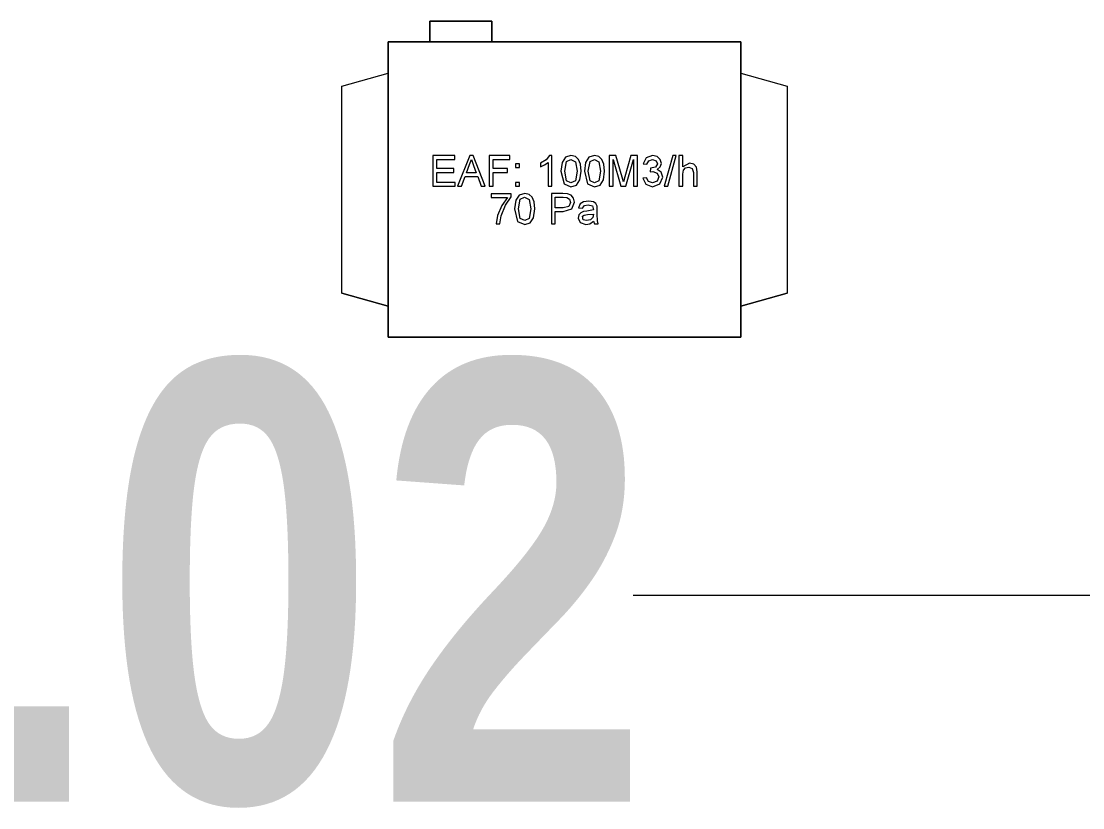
# Model space of a CAD drawing. Header units: millimetres. Extents: x -22227 to 20164, y 15335 to 61747.
# Drawn here: x 12164 to 13190, y 55487 to 56246 of the extents above; entities that cross this region are included whole.
import ezdxf

# ---------------------------------------------------------------- set-up
doc = ezdxf.new("R2010")
doc.units = ezdxf.units.MM
doc.layers.add('G-ANNO-TEXT', color=7, linetype='Continuous', lineweight=9)
doc.layers.add('M-EQPM', color=7, linetype='Continuous', lineweight=5)
doc.styles.add('Arial_B', font='arialbd.ttf', dxfattribs={"width": 0.8, "height": 425})

# ---------------------------------------------------------------- blocks, each defined once
blk = doc.blocks.new('03_DSC_VA_Fan _inline_ - QUẠT CẤP HỘP-V161-MẶT BẰNG BỐ TRÍ THIẾT BỊ')
at = {"layer": 'M-EQPM'}
for p, q in [((-70.2, 162.5), (-130.2, 162.5)), ((-130.2, 162.5), (-130.2, 142.5)), ((-130.2, 142.5), (-130.2, 162.5)), ((-130.2, 162.5), (-70.2, 162.5)), ((-70.2, 162.5), (-130.2, 162.5)), ((-130.2, 162.5), (-130.2, 142.5)), ((-130.2, 142.5), (-130.2, 162.5)), ((-130.2, 162.5), (-70.2, 162.5)), ((-70.2, 142.5), (-70.2, 162.5)), ((-70.2, 162.5), (-70.2, 142.5)), ((-70.2, 142.5), (-70.2, 162.5)), ((-70.2, 162.5), (-70.2, 142.5)), ((170.2, 142.5), (-170.2, 142.5)), ((-170.2, 142.5), (-170.2, -142.5)), ((-170.2, -142.5), (-170.2, 142.5)), ((-170.2, 142.5), (170.2, 142.5)), ((170.2, 142.5), (-170.2, 142.5)), ((-170.2, 142.5), (-170.2, -142.5)), ((-170.2, -142.5), (-170.2, 142.5)), ((-170.2, 142.5), (170.2, 142.5)), ((-130.2, 142.5), (-70.2, 142.5)), ((-70.2, 142.5), (-130.2, 142.5)), ((-130.2, 142.5), (-70.2, 142.5)), ((-70.2, 142.5), (-130.2, 142.5)), ((170.2, -142.5), (170.2, 142.5)), ((170.2, 142.5), (170.2, -142.5)), ((170.2, -142.5), (170.2, 142.5)), ((170.2, 142.5), (170.2, -142.5)), ((-215, 100), (-170.2, 112.5)), ((-215, 100), (-170.2, 112.5)), ((-215, 100), (-170.2, 112.5)), ((-215, 100), (-170.2, 112.5)), ((170.2, 112.5), (215, 100)), ((170.2, 112.5), (215, 100)), ((170.2, 112.5), (215, 100)), ((170.2, 112.5), (215, 100)), ((-215, 71), (-215, 100)), ((-215, -100), (-215, 100)), ((-215, 71), (-215, 100)), ((-215, -100), (-215, 100)), ((215, 100), (215, 71)), ((215, 100), (215, -100)), ((215, 100), (215, 71)), ((215, 100), (215, -100)), ((-215, -71), (-215, 71)), ((-215, -71), (-215, 71)), ((215, 71), (215, -71)), ((215, 71), (215, -71)), ((-105.9, 32.8), (-127.2, 32.8)), ((-127.2, 32.8), (-127.2, 3.2)), ((-105.9, 32.8), (-127.2, 32.8)), ((-127.2, 32.8), (-127.2, 3.2)), ((-105.9, 29.1), (-105.9, 32.8)), ((-105.9, 29.1), (-105.9, 32.8)), ((-91.6, 32.8), (-103.4, 3.2)), ((-91.6, 32.8), (-103.4, 3.2)), ((-88.4, 32.8), (-91.6, 32.8)), ((-88.4, 32.8), (-91.6, 32.8)), ((-76.6, 3.2), (-88.4, 32.8)), ((-76.6, 3.2), (-88.4, 32.8)), ((-52.8, 32.8), (-72.7, 32.8)), ((-72.7, 32.8), (-72.7, 3.2)), ((-52.8, 32.8), (-72.7, 32.8)), ((-72.7, 32.8), (-72.7, 3.2)), ((-52.8, 29.1), (-52.8, 32.8)), ((-52.8, 29.1), (-52.8, 32.8)), ((-14.6, 32.8), (-17.9, 28.8)), ((-14.6, 32.8), (-17.9, 28.8)), ((-12.2, 32.8), (-14.6, 32.8)), ((-12.2, 32.8), (-14.6, 32.8)), ((-12.2, 3.2), (-12.2, 32.8)), ((-12.2, 3.2), (-12.2, 32.8)), ((0.8, 31.2), (-2.4, 26.3)), ((0.8, 31.2), (-2.4, 26.3)), ((6.2, 32.8), (0.8, 31.2)), ((6.2, 32.8), (0.8, 31.2)), ((10.5, 31.8), (6.2, 32.8)), ((10.5, 31.8), (6.2, 32.8)), ((13.5, 29.1), (10.5, 31.8)), ((13.5, 29.1), (10.5, 31.8)), ((23.5, 31.2), (20.2, 26.3)), ((23.5, 31.2), (20.2, 26.3)), ((28.8, 32.8), (23.5, 31.2)), ((28.8, 32.8), (23.5, 31.2)), ((33.2, 31.8), (28.8, 32.8)), ((33.2, 31.8), (28.8, 32.8)), ((36.1, 29.1), (33.2, 31.8)), ((36.1, 29.1), (33.2, 31.8)), ((49.5, 32.8), (43.2, 32.8)), ((43.2, 32.8), (43.2, 3.2)), ((49.5, 32.8), (43.2, 32.8)), ((43.2, 32.8), (43.2, 3.2)), ((55.6, 11.9), (49.5, 32.8)), ((55.6, 11.9), (49.5, 32.8)), ((64, 32.8), (58.1, 12.3)), ((64, 32.8), (58.1, 12.3)), ((70.4, 32.8), (64, 32.8)), ((70.4, 32.8), (64, 32.8)), ((70.4, 3.2), (70.4, 32.8)), ((70.4, 3.2), (70.4, 32.8)), ((84.8, 32.8), (78.9, 30.7)), ((84.8, 32.8), (78.9, 30.7)), ((89.3, 31.8), (84.8, 32.8)), ((89.3, 31.8), (84.8, 32.8)), ((92.4, 29), (89.3, 31.8)), ((92.4, 29), (89.3, 31.8)), ((104.5, 32.8), (96.2, 3.2)), ((104.5, 32.8), (96.2, 3.2)), ((99.6, 3.2), (107.9, 32.8)), ((99.6, 3.2), (107.9, 32.8)), ((107.9, 32.8), (104.5, 32.8)), ((107.9, 32.8), (104.5, 32.8)), ((114.2, 32.8), (110.5, 32.8)), ((110.5, 32.8), (110.5, 3.2)), ((114.2, 32.8), (110.5, 32.8)), ((110.5, 32.8), (110.5, 3.2)), ((114.2, 21.9), (114.2, 32.8)), ((114.2, 21.9), (114.2, 32.8)), ((-123.5, 20.3), (-123.5, 29.1)), ((-123.5, 29.1), (-105.9, 29.1)), ((-123.5, 20.3), (-123.5, 29.1)), ((-123.5, 29.1), (-105.9, 29.1)), ((-94.7, 16.2), (-91.8, 24.1)), ((-94.7, 16.2), (-91.8, 24.1)), ((-91.8, 24.1), (-90, 29.1)), ((-91.8, 24.1), (-90, 29.1)), ((-90, 29.1), (-87.9, 23.4)), ((-90, 29.1), (-87.9, 23.4)), ((-87.9, 23.4), (-85.3, 16.2)), ((-87.9, 23.4), (-85.3, 16.2)), ((-69, 20.3), (-69, 29.1)), ((-69, 29.1), (-52.8, 29.1)), ((-69, 20.3), (-69, 29.1)), ((-69, 29.1), (-52.8, 29.1)), ((-43.6, 24.9), (-47.3, 24.9)), ((-47.3, 24.9), (-47.3, 21.2)), ((-43.6, 24.9), (-47.3, 24.9)), ((-47.3, 24.9), (-47.3, 21.2)), ((-47.3, 21.2), (-43.6, 21.2)), ((-47.3, 21.2), (-43.6, 21.2)), ((-43.6, 21.2), (-43.6, 24.9)), ((-43.6, 21.2), (-43.6, 24.9)), ((-17.9, 28.8), (-23.3, 25.4)), ((-17.9, 28.8), (-23.3, 25.4)), ((-23.3, 25.4), (-23.3, 21.9)), ((-23.3, 25.4), (-23.3, 21.9)), ((-23.3, 21.9), (-19.4, 23.8)), ((-23.3, 21.9), (-19.4, 23.8)), ((-19.4, 23.8), (-15.9, 26.2)), ((-19.4, 23.8), (-15.9, 26.2)), ((-15.9, 26.2), (-15.9, 3.2)), ((-15.9, 26.2), (-15.9, 3.2)), ((-2.4, 26.3), (-3.5, 17.8)), ((-2.4, 26.3), (-3.5, 17.8)), ((0.2, 17.8), (2, 27.1)), ((0.2, 17.8), (2, 27.1)), ((2, 27.1), (6.2, 29.1)), ((2, 27.1), (6.2, 29.1)), ((6.2, 29.1), (10.6, 26.8)), ((6.2, 29.1), (10.6, 26.8)), ((10.6, 26.8), (12.2, 17.8)), ((10.6, 26.8), (12.2, 17.8)), ((15.3, 24.7), (13.5, 29.1)), ((15.3, 24.7), (13.5, 29.1)), ((15.9, 17.8), (15.3, 24.7)), ((15.9, 17.8), (15.3, 24.7)), ((20.2, 26.3), (19.2, 17.8)), ((20.2, 26.3), (19.2, 17.8)), ((22.8, 17.8), (24.6, 27.1)), ((22.8, 17.8), (24.6, 27.1)), ((24.6, 27.1), (28.8, 29.1)), ((24.6, 27.1), (28.8, 29.1)), ((28.8, 29.1), (33.2, 26.8)), ((28.8, 29.1), (33.2, 26.8)), ((33.2, 26.8), (34.8, 17.8)), ((33.2, 26.8), (34.8, 17.8)), ((37.9, 24.7), (36.1, 29.1)), ((37.9, 24.7), (36.1, 29.1)), ((38.5, 17.8), (37.9, 24.7)), ((38.5, 17.8), (37.9, 24.7)), ((46.8, 3.2), (46.8, 29.1)), ((46.8, 29.1), (54.3, 3.2)), ((46.8, 3.2), (46.8, 29.1)), ((46.8, 29.1), (54.3, 3.2)), ((59.3, 3.2), (66.7, 29.1)), ((59.3, 3.2), (66.7, 29.1)), ((66.7, 29.1), (66.7, 3.2)), ((66.7, 29.1), (66.7, 3.2)), ((78.9, 30.7), (75.9, 24.9)), ((78.9, 30.7), (75.9, 24.9)), ((75.9, 24.9), (79.6, 24.5)), ((75.9, 24.9), (79.6, 24.5)), ((79.6, 24.5), (81.4, 27.9)), ((79.6, 24.5), (81.4, 27.9)), ((81.4, 27.9), (84.9, 29.1)), ((81.4, 27.9), (84.9, 29.1)), ((83.1, 20.8), (82.7, 17.1)), ((83.1, 20.8), (82.7, 17.1)), ((87.9, 21.8), (83.1, 20.8)), ((87.9, 21.8), (83.1, 20.8)), ((84.9, 29.1), (88.4, 27.9)), ((84.9, 29.1), (88.4, 27.9)), ((89.8, 25), (87.9, 21.8)), ((89.8, 25), (87.9, 21.8)), ((88.4, 27.9), (89.8, 25)), ((88.4, 27.9), (89.8, 25)), ((89.4, 19.4), (92.4, 21.9)), ((89.4, 19.4), (92.4, 21.9)), ((93.5, 25.3), (92.4, 29)), ((93.5, 25.3), (92.4, 29)), ((92.4, 21.9), (93.5, 25.3)), ((92.4, 21.9), (93.5, 25.3)), ((120.7, 25.4), (114.2, 21.9)), ((120.7, 25.4), (114.2, 21.9)), ((114.8, 18.6), (116.9, 20.9)), ((114.8, 18.6), (116.9, 20.9)), ((116.9, 20.9), (119.9, 21.7)), ((116.9, 20.9), (119.9, 21.7)), ((119.9, 21.7), (123.2, 20.5)), ((119.9, 21.7), (123.2, 20.5)), ((124.8, 24.4), (120.7, 25.4)), ((124.8, 24.4), (120.7, 25.4)), ((127.3, 21.8), (124.8, 24.4)), ((127.3, 21.8), (124.8, 24.4)), ((128.1, 17), (127.3, 21.8)), ((128.1, 17), (127.3, 21.8)), ((-106.8, 20.3), (-123.5, 20.3)), ((-106.8, 20.3), (-123.5, 20.3)), ((-123.5, 6.9), (-123.5, 16.6)), ((-123.5, 16.6), (-106.8, 16.6)), ((-123.5, 6.9), (-123.5, 16.6)), ((-123.5, 16.6), (-106.8, 16.6)), ((-106.8, 16.6), (-106.8, 20.3)), ((-106.8, 16.6), (-106.8, 20.3)), ((-99.5, 3.2), (-96.1, 12.5)), ((-99.5, 3.2), (-96.1, 12.5)), ((-96.1, 12.5), (-83.9, 12.5)), ((-96.1, 12.5), (-83.9, 12.5)), ((-85.3, 16.2), (-94.7, 16.2)), ((-85.3, 16.2), (-94.7, 16.2)), ((-83.9, 12.5), (-80.5, 3.2)), ((-83.9, 12.5), (-80.5, 3.2)), ((-55.2, 20.3), (-69, 20.3)), ((-55.2, 20.3), (-69, 20.3)), ((-69, 3.2), (-69, 16.6)), ((-69, 16.6), (-55.2, 16.6)), ((-69, 3.2), (-69, 16.6)), ((-69, 16.6), (-55.2, 16.6)), ((-55.2, 16.6), (-55.2, 20.3)), ((-55.2, 16.6), (-55.2, 20.3)), ((-3.5, 17.8), (-0.5, 5.6)), ((-3.5, 17.8), (-0.5, 5.6)), ((2, 8.6), (0.2, 17.8)), ((2, 8.6), (0.2, 17.8)), ((12.2, 17.8), (10.5, 8.6)), ((12.2, 17.8), (10.5, 8.6)), ((14.8, 9.3), (15.9, 17.8)), ((14.8, 9.3), (15.9, 17.8)), ((19.2, 17.8), (22.1, 5.6)), ((19.2, 17.8), (22.1, 5.6)), ((24.6, 8.6), (22.8, 17.8)), ((24.6, 8.6), (22.8, 17.8)), ((34.8, 17.8), (33.1, 8.6)), ((34.8, 17.8), (33.1, 8.6)), ((37.5, 9.3), (38.5, 17.8)), ((37.5, 9.3), (38.5, 17.8)), ((56.8, 7.6), (55.6, 11.9)), ((56.8, 7.6), (55.6, 11.9)), ((58.1, 12.3), (56.8, 7.6)), ((58.1, 12.3), (56.8, 7.6)), ((79.2, 11.5), (75.5, 11.1)), ((79.2, 11.5), (75.5, 11.1)), ((75.5, 11.1), (78.4, 5.1)), ((75.5, 11.1), (78.4, 5.1)), ((81.2, 7.7), (79.2, 11.5)), ((81.2, 7.7), (79.2, 11.5)), ((82.7, 17.1), (85.3, 17.5)), ((82.7, 17.1), (85.3, 17.5)), ((85.3, 17.5), (89.5, 16)), ((85.3, 17.5), (89.5, 16)), ((93.4, 16.9), (89.4, 19.4)), ((93.4, 16.9), (89.4, 19.4)), ((89.5, 16), (91.2, 12.2)), ((89.5, 16), (91.2, 12.2)), ((91.2, 12.2), (89.5, 8.1)), ((91.2, 12.2), (89.5, 8.1)), ((92, 5.5), (94.8, 12.1)), ((92, 5.5), (94.8, 12.1)), ((94.8, 12.1), (93.4, 16.9)), ((94.8, 12.1), (93.4, 16.9)), ((114.2, 14.8), (114.8, 18.6)), ((114.2, 14.8), (114.8, 18.6)), ((114.2, 3.2), (114.2, 14.8)), ((114.2, 3.2), (114.2, 14.8)), ((123.2, 20.5), (124.4, 16.6)), ((123.2, 20.5), (124.4, 16.6)), ((124.4, 16.6), (124.4, 3.2)), ((124.4, 16.6), (124.4, 3.2)), ((128.1, 3.2), (128.1, 17)), ((128.1, 3.2), (128.1, 17)), ((-127.2, 3.2), (-105.5, 3.2)), ((-127.2, 3.2), (-105.5, 3.2)), ((-105.5, 6.9), (-123.5, 6.9)), ((-105.5, 6.9), (-123.5, 6.9)), ((-105.5, 3.2), (-105.5, 6.9)), ((-105.5, 3.2), (-105.5, 6.9)), ((-103.4, 3.2), (-99.5, 3.2)), ((-103.4, 3.2), (-99.5, 3.2)), ((-80.5, 3.2), (-76.6, 3.2)), ((-80.5, 3.2), (-76.6, 3.2)), ((-72.7, 3.2), (-69, 3.2)), ((-72.7, 3.2), (-69, 3.2)), ((-43.6, 6.9), (-47.3, 6.9)), ((-47.3, 6.9), (-47.3, 3.2)), ((-43.6, 6.9), (-47.3, 6.9)), ((-47.3, 6.9), (-47.3, 3.2)), ((-47.3, 3.2), (-43.6, 3.2)), ((-47.3, 3.2), (-43.6, 3.2)), ((-43.6, 3.2), (-43.6, 6.9)), ((-43.6, 3.2), (-43.6, 6.9)), ((-15.9, 3.2), (-12.2, 3.2)), ((-15.9, 3.2), (-12.2, 3.2)), ((-0.5, 5.6), (6.2, 2.8)), ((-0.5, 5.6), (6.2, 2.8)), ((6.2, 6.5), (2, 8.6)), ((6.2, 6.5), (2, 8.6)), ((10.5, 8.6), (6.2, 6.5)), ((10.5, 8.6), (6.2, 6.5)), ((6.2, 2.8), (11.6, 4.4)), ((6.2, 2.8), (11.6, 4.4)), ((11.6, 4.4), (14.8, 9.3)), ((11.6, 4.4), (14.8, 9.3)), ((22.1, 5.6), (28.8, 2.8)), ((22.1, 5.6), (28.8, 2.8)), ((28.8, 6.5), (24.6, 8.6)), ((28.8, 6.5), (24.6, 8.6)), ((33.1, 8.6), (28.8, 6.5)), ((33.1, 8.6), (28.8, 6.5)), ((28.8, 2.8), (34.3, 4.4)), ((28.8, 2.8), (34.3, 4.4)), ((34.3, 4.4), (37.5, 9.3)), ((34.3, 4.4), (37.5, 9.3)), ((43.2, 3.2), (46.8, 3.2)), ((43.2, 3.2), (46.8, 3.2)), ((54.3, 3.2), (59.3, 3.2)), ((54.3, 3.2), (59.3, 3.2)), ((66.7, 3.2), (70.4, 3.2)), ((66.7, 3.2), (70.4, 3.2)), ((78.4, 5.1), (84.9, 2.8)), ((78.4, 5.1), (84.9, 2.8)), ((85, 6.5), (81.2, 7.7)), ((85, 6.5), (81.2, 7.7)), ((84.9, 2.8), (92, 5.5)), ((84.9, 2.8), (92, 5.5)), ((89.5, 8.1), (85, 6.5)), ((89.5, 8.1), (85, 6.5)), ((96.2, 3.2), (99.6, 3.2)), ((96.2, 3.2), (99.6, 3.2)), ((110.5, 3.2), (114.2, 3.2)), ((110.5, 3.2), (114.2, 3.2)), ((124.4, 3.2), (128.1, 3.2)), ((124.4, 3.2), (128.1, 3.2)), ((-51.5, -4.2), (-70.8, -4.2)), ((-70.8, -4.2), (-70.8, -7.8)), ((-51.5, -4.2), (-70.8, -4.2)), ((-70.8, -4.2), (-70.8, -7.8)), ((-70.8, -7.8), (-55.2, -7.8)), ((-70.8, -7.8), (-55.2, -7.8)), ((-55.2, -7.8), (-60.7, -15.5)), ((-55.2, -7.8), (-60.7, -15.5)), ((-57, -15.1), (-51.5, -7.1)), ((-57, -15.1), (-51.5, -7.1)), ((-51.5, -7.1), (-51.5, -4.2)), ((-51.5, -7.1), (-51.5, -4.2)), ((-47.1, -10.2), (-48.2, -18.7)), ((-47.1, -10.2), (-48.2, -18.7)), ((-43.9, -5.3), (-47.1, -10.2)), ((-43.9, -5.3), (-47.1, -10.2)), ((-44.5, -18.7), (-42.8, -9.4)), ((-44.5, -18.7), (-42.8, -9.4)), ((-38.5, -3.7), (-43.9, -5.3)), ((-38.5, -3.7), (-43.9, -5.3)), ((-42.8, -9.4), (-38.6, -7.4)), ((-42.8, -9.4), (-38.6, -7.4)), ((-38.6, -7.4), (-34.2, -9.6)), ((-38.6, -7.4), (-34.2, -9.6)), ((-34.2, -4.6), (-38.5, -3.7)), ((-34.2, -4.6), (-38.5, -3.7)), ((-31.2, -7.4), (-34.2, -4.6)), ((-31.2, -7.4), (-34.2, -4.6)), ((-34.2, -9.6), (-32.5, -18.7)), ((-34.2, -9.6), (-32.5, -18.7)), ((-29.5, -11.8), (-31.2, -7.4)), ((-29.5, -11.8), (-31.2, -7.4)), ((-1.7, -3.7), (-12.7, -3.7)), ((-12.7, -3.7), (-12.7, -33.2)), ((-1.7, -3.7), (-12.7, -3.7)), ((-12.7, -3.7), (-12.7, -33.2)), ((-9, -17.5), (-9, -7.4)), ((-9, -7.4), (-1.4, -7.4)), ((-9, -17.5), (-9, -7.4)), ((-9, -7.4), (-1.4, -7.4)), ((2.7, -4), (-1.7, -3.7)), ((2.7, -4), (-1.7, -3.7)), ((-1.4, -7.4), (2.3, -7.6)), ((-1.4, -7.4), (2.3, -7.6)), ((2.3, -7.6), (4.8, -9.3)), ((2.3, -7.6), (4.8, -9.3)), ((6.3, -5.4), (2.7, -4)), ((6.3, -5.4), (2.7, -4)), ((4.8, -9.3), (5.8, -12.4)), ((4.8, -9.3), (5.8, -12.4)), ((8.6, -8.2), (6.3, -5.4)), ((8.6, -8.2), (6.3, -5.4)), ((9.5, -12.2), (8.6, -8.2)), ((9.5, -12.2), (8.6, -8.2)), ((-60.7, -15.5), (-64.8, -24.9)), ((-60.7, -15.5), (-64.8, -24.9)), ((-61.2, -25.2), (-57, -15.1)), ((-61.2, -25.2), (-57, -15.1)), ((-48.2, -18.7), (-45.3, -30.9)), ((-48.2, -18.7), (-45.3, -30.9)), ((-42.8, -27.9), (-44.5, -18.7)), ((-42.8, -27.9), (-44.5, -18.7)), ((-32.5, -18.7), (-34.3, -27.9)), ((-32.5, -18.7), (-34.3, -27.9)), ((-29.9, -27.2), (-28.8, -18.7)), ((-29.9, -27.2), (-28.8, -18.7)), ((-28.8, -18.7), (-29.5, -11.8)), ((-28.8, -18.7), (-29.5, -11.8)), ((-1.3, -17.5), (-9, -17.5)), ((-1.3, -17.5), (-9, -17.5)), ((-1.5, -21.2), (7.1, -18.6)), ((-1.5, -21.2), (7.1, -18.6)), ((4.2, -16.2), (-1.3, -17.5)), ((4.2, -16.2), (-1.3, -17.5)), ((5.8, -12.4), (4.2, -16.2)), ((5.8, -12.4), (4.2, -16.2)), ((7.1, -18.6), (9.5, -12.2)), ((7.1, -18.6), (9.5, -12.2)), ((15.2, -13.9), (13.6, -17.5)), ((15.2, -13.9), (13.6, -17.5)), ((13.6, -17.5), (17.3, -18)), ((13.6, -17.5), (17.3, -18)), ((18.4, -11.8), (15.2, -13.9)), ((18.4, -11.8), (15.2, -13.9)), ((17.3, -18), (19.1, -15.5)), ((17.3, -18), (19.1, -15.5)), ((23.3, -11.1), (18.4, -11.8)), ((23.3, -11.1), (18.4, -11.8)), ((19.1, -15.5), (22.8, -14.8)), ((19.1, -15.5), (22.8, -14.8)), ((27.9, -19.4), (21.5, -20.7)), ((27.9, -19.4), (21.5, -20.7)), ((22.8, -14.8), (26.9, -15.8)), ((22.8, -14.8), (26.9, -15.8)), ((27.8, -11.7), (23.3, -11.1)), ((27.8, -11.7), (23.3, -11.1)), ((26.9, -15.8), (27.9, -19.4)), ((26.9, -15.8), (27.9, -19.4)), ((30.3, -13.4), (27.8, -11.7)), ((30.3, -13.4), (27.8, -11.7)), ((31.4, -15.9), (30.3, -13.4)), ((31.4, -15.9), (30.3, -13.4)), ((31.6, -19.1), (31.4, -15.9)), ((31.6, -19.1), (31.4, -15.9)), ((31.6, -23.7), (31.6, -19.1)), ((31.6, -23.7), (31.6, -19.1)), ((-64.8, -24.9), (-66.2, -33.2)), ((-64.8, -24.9), (-66.2, -33.2)), ((-62.5, -33.2), (-61.2, -25.2)), ((-62.5, -33.2), (-61.2, -25.2)), ((-38.5, -30), (-42.8, -27.9)), ((-38.5, -30), (-42.8, -27.9)), ((-34.3, -27.9), (-38.5, -30)), ((-34.3, -27.9), (-38.5, -30)), ((-33.1, -32.1), (-29.9, -27.2)), ((-33.1, -32.1), (-29.9, -27.2)), ((-9, -33.2), (-9, -21.2)), ((-9, -21.2), (-1.5, -21.2)), ((-9, -33.2), (-9, -21.2)), ((-9, -21.2), (-1.5, -21.2)), ((13.9, -24.5), (13.2, -27.5)), ((13.9, -24.5), (13.2, -27.5)), ((13.2, -27.5), (15, -31.9)), ((13.2, -27.5), (15, -31.9)), ((15.7, -22.4), (13.9, -24.5)), ((15.7, -22.4), (13.9, -24.5)), ((18.3, -21.2), (15.7, -22.4)), ((18.3, -21.2), (15.7, -22.4)), ((17.4, -25.8), (18.8, -24.8)), ((17.4, -25.8), (18.8, -24.8)), ((17.9, -29.2), (17.4, -25.8)), ((17.9, -29.2), (17.4, -25.8)), ((21.2, -30), (17.9, -29.2)), ((21.2, -30), (17.9, -29.2)), ((21.5, -20.7), (18.3, -21.2)), ((21.5, -20.7), (18.3, -21.2)), ((18.8, -24.8), (22, -24.2)), ((18.8, -24.8), (22, -24.2)), ((24.9, -29.1), (21.2, -30)), ((24.9, -29.1), (21.2, -30)), ((22, -24.2), (27.9, -23.6)), ((22, -24.2), (27.9, -23.6)), ((24.3, -33), (27.9, -30.5)), ((24.3, -33), (27.9, -30.5)), ((27.3, -27), (24.9, -29.1)), ((27.3, -27), (24.9, -29.1)), ((27.9, -23.6), (27.3, -27)), ((27.9, -23.6), (27.3, -27)), ((27.9, -30.5), (28.8, -33.2)), ((27.9, -30.5), (28.8, -33.2)), ((31.8, -30.1), (31.6, -23.7)), ((31.8, -30.1), (31.6, -23.7)), ((32.5, -33.2), (31.8, -30.1)), ((32.5, -33.2), (31.8, -30.1)), ((-66.2, -33.2), (-62.5, -33.2)), ((-66.2, -33.2), (-62.5, -33.2)), ((-45.3, -30.9), (-38.5, -33.7)), ((-45.3, -30.9), (-38.5, -33.7)), ((-38.5, -33.7), (-33.1, -32.1)), ((-38.5, -33.7), (-33.1, -32.1)), ((-12.7, -33.2), (-9, -33.2)), ((-12.7, -33.2), (-9, -33.2)), ((15, -31.9), (20.4, -33.7)), ((15, -31.9), (20.4, -33.7)), ((20.4, -33.7), (24.3, -33)), ((20.4, -33.7), (24.3, -33)), ((28.8, -33.2), (32.5, -33.2)), ((28.8, -33.2), (32.5, -33.2)), ((-215, -100), (-215, -71)), ((-215, -100), (-215, -71)), ((215, -71), (215, -100)), ((215, -71), (215, -100)), ((-170.2, -112.5), (-215, -100)), ((-215, -100), (-170.2, -112.5)), ((-170.2, -112.5), (-215, -100)), ((-215, -100), (-170.2, -112.5)), ((170.2, -112.5), (215, -100)), ((215, -100), (170.2, -112.5)), ((170.2, -112.5), (215, -100)), ((215, -100), (170.2, -112.5)), ((-170.2, -142.5), (170.2, -142.5)), ((170.2, -142.5), (-170.2, -142.5)), ((-170.2, -142.5), (170.2, -142.5)), ((170.2, -142.5), (-170.2, -142.5)), ((-127.2, -142.5), (-105.5, -142.5)), ((-105.9, -142.5), (-127.2, -142.5)), ((-127.2, -142.5), (-105.5, -142.5)), ((-105.9, -142.5), (-127.2, -142.5)), ((-105.5, -142.5), (-123.5, -142.5)), ((-123.5, -142.5), (-106.8, -142.5)), ((-106.8, -142.5), (-123.5, -142.5)), ((-123.5, -142.5), (-105.9, -142.5)), ((-105.5, -142.5), (-123.5, -142.5)), ((-123.5, -142.5), (-106.8, -142.5)), ((-106.8, -142.5), (-123.5, -142.5)), ((-123.5, -142.5), (-105.9, -142.5)), ((-103.4, -142.5), (-99.5, -142.5)), ((-91.6, -142.5), (-103.4, -142.5)), ((-103.4, -142.5), (-99.5, -142.5)), ((-91.6, -142.5), (-103.4, -142.5)), ((-99.5, -142.5), (-96.1, -142.5)), ((-99.5, -142.5), (-96.1, -142.5)), ((-96.1, -142.5), (-83.9, -142.5)), ((-96.1, -142.5), (-83.9, -142.5)), ((-94.7, -142.5), (-91.8, -142.5)), ((-85.3, -142.5), (-94.7, -142.5)), ((-94.7, -142.5), (-91.8, -142.5)), ((-85.3, -142.5), (-94.7, -142.5)), ((-91.8, -142.5), (-90, -142.5)), ((-91.8, -142.5), (-90, -142.5)), ((-88.4, -142.5), (-91.6, -142.5)), ((-88.4, -142.5), (-91.6, -142.5)), ((-90, -142.5), (-87.9, -142.5)), ((-90, -142.5), (-87.9, -142.5)), ((-76.6, -142.5), (-88.4, -142.5)), ((-76.6, -142.5), (-88.4, -142.5)), ((-87.9, -142.5), (-85.3, -142.5)), ((-87.9, -142.5), (-85.3, -142.5)), ((-83.9, -142.5), (-80.5, -142.5)), ((-83.9, -142.5), (-80.5, -142.5)), ((-80.5, -142.5), (-76.6, -142.5)), ((-80.5, -142.5), (-76.6, -142.5)), ((-72.7, -142.5), (-69, -142.5)), ((-52.8, -142.5), (-72.7, -142.5)), ((-72.7, -142.5), (-69, -142.5)), ((-52.8, -142.5), (-72.7, -142.5)), ((-69, -142.5), (-55.2, -142.5)), ((-55.2, -142.5), (-69, -142.5)), ((-69, -142.5), (-52.8, -142.5)), ((-69, -142.5), (-55.2, -142.5)), ((-55.2, -142.5), (-69, -142.5)), ((-69, -142.5), (-52.8, -142.5)), ((-47.3, -142.5), (-43.6, -142.5)), ((-43.6, -142.5), (-47.3, -142.5)), ((-47.3, -142.5), (-43.6, -142.5)), ((-43.6, -142.5), (-47.3, -142.5)), ((-47.3, -142.5), (-43.6, -142.5)), ((-43.6, -142.5), (-47.3, -142.5)), ((-47.3, -142.5), (-43.6, -142.5)), ((-43.6, -142.5), (-47.3, -142.5)), ((-17.9, -142.5), (-23.3, -142.5)), ((-23.3, -142.5), (-19.4, -142.5)), ((-17.9, -142.5), (-23.3, -142.5)), ((-23.3, -142.5), (-19.4, -142.5)), ((-22.6, -142.5), (-6.9, -142.5)), ((-3.2, -142.5), (-22.6, -142.5)), ((-22.6, -142.5), (-6.9, -142.5)), ((-3.2, -142.5), (-22.6, -142.5)), ((-19.4, -142.5), (-15.9, -142.5)), ((-19.4, -142.5), (-15.9, -142.5)), ((-16.5, -142.5), (-18, -142.5)), ((-18, -142.5), (-14.3, -142.5)), ((-16.5, -142.5), (-18, -142.5)), ((-18, -142.5), (-14.3, -142.5)), ((-14.6, -142.5), (-17.9, -142.5)), ((-14.6, -142.5), (-17.9, -142.5)), ((-12.5, -142.5), (-16.5, -142.5)), ((-12.5, -142.5), (-16.5, -142.5)), ((-15.9, -142.5), (-12.2, -142.5)), ((-15.9, -142.5), (-12.2, -142.5)), ((-12.2, -142.5), (-14.6, -142.5)), ((-12.2, -142.5), (-14.6, -142.5)), ((-14.3, -142.5), (-12.9, -142.5)), ((-14.3, -142.5), (-12.9, -142.5)), ((-12.9, -142.5), (-8.7, -142.5)), ((-12.9, -142.5), (-8.7, -142.5)), ((-6.9, -142.5), (-12.5, -142.5)), ((-6.9, -142.5), (-12.5, -142.5)), ((-8.7, -142.5), (-3.2, -142.5)), ((-8.7, -142.5), (-3.2, -142.5)), ((-3.5, -142.5), (-0.5, -142.5)), ((-2.4, -142.5), (-3.5, -142.5)), ((-3.5, -142.5), (-0.5, -142.5)), ((-2.4, -142.5), (-3.5, -142.5)), ((0.8, -142.5), (-2.4, -142.5)), ((0.8, -142.5), (-2.4, -142.5)), ((-0.5, -142.5), (6.2, -142.5)), ((-0.5, -142.5), (6.2, -142.5)), ((0, -142.5), (2.9, -142.5)), ((1.1, -142.5), (0, -142.5)), ((0, -142.5), (2.9, -142.5)), ((1.1, -142.5), (0, -142.5)), ((0.2, -142.5), (2, -142.5)), ((2, -142.5), (0.2, -142.5)), ((0.2, -142.5), (2, -142.5)), ((2, -142.5), (0.2, -142.5)), ((6.2, -142.5), (0.8, -142.5)), ((6.2, -142.5), (0.8, -142.5)), ((4.3, -142.5), (1.1, -142.5)), ((4.3, -142.5), (1.1, -142.5)), ((2, -142.5), (6.2, -142.5)), ((6.2, -142.5), (2, -142.5)), ((2, -142.5), (6.2, -142.5)), ((6.2, -142.5), (2, -142.5)), ((2.9, -142.5), (9.7, -142.5)), ((2.9, -142.5), (9.7, -142.5)), ((3.7, -142.5), (5.5, -142.5)), ((5.4, -142.5), (3.7, -142.5)), ((3.7, -142.5), (5.5, -142.5)), ((5.4, -142.5), (3.7, -142.5)), ((9.7, -142.5), (4.3, -142.5)), ((9.7, -142.5), (4.3, -142.5)), ((9.7, -142.5), (5.4, -142.5)), ((9.7, -142.5), (5.4, -142.5)), ((5.5, -142.5), (9.6, -142.5)), ((5.5, -142.5), (9.6, -142.5)), ((6.2, -142.5), (11.6, -142.5)), ((10.5, -142.5), (6.2, -142.5)), ((6.2, -142.5), (10.6, -142.5)), ((10.5, -142.5), (6.2, -142.5)), ((6.2, -142.5), (11.6, -142.5)), ((10.5, -142.5), (6.2, -142.5)), ((6.2, -142.5), (10.6, -142.5)), ((10.5, -142.5), (6.2, -142.5)), ((9.6, -142.5), (14, -142.5)), ((9.6, -142.5), (14, -142.5)), ((9.7, -142.5), (15.1, -142.5)), ((14, -142.5), (9.7, -142.5)), ((14, -142.5), (9.7, -142.5)), ((9.7, -142.5), (15.1, -142.5)), ((14, -142.5), (9.7, -142.5)), ((14, -142.5), (9.7, -142.5)), ((13.5, -142.5), (10.5, -142.5)), ((12.2, -142.5), (10.5, -142.5)), ((13.5, -142.5), (10.5, -142.5)), ((12.2, -142.5), (10.5, -142.5)), ((10.6, -142.5), (12.2, -142.5)), ((10.6, -142.5), (12.2, -142.5)), ((11.6, -142.5), (14.8, -142.5)), ((11.6, -142.5), (14.8, -142.5)), ((15.3, -142.5), (13.5, -142.5)), ((15.3, -142.5), (13.5, -142.5)), ((17, -142.5), (14, -142.5)), ((14, -142.5), (15.7, -142.5)), ((15.7, -142.5), (14, -142.5)), ((17, -142.5), (14, -142.5)), ((14, -142.5), (15.7, -142.5)), ((15.7, -142.5), (14, -142.5)), ((14.8, -142.5), (15.9, -142.5)), ((14.8, -142.5), (15.9, -142.5)), ((15.1, -142.5), (18.3, -142.5)), ((15.1, -142.5), (18.3, -142.5)), ((15.9, -142.5), (15.3, -142.5)), ((15.9, -142.5), (15.3, -142.5)), ((18.7, -142.5), (17, -142.5)), ((18.7, -142.5), (17, -142.5)), ((18.3, -142.5), (19.4, -142.5)), ((18.3, -142.5), (19.4, -142.5)), ((19.4, -142.5), (18.7, -142.5)), ((19.4, -142.5), (18.7, -142.5)), ((19.2, -142.5), (22.1, -142.5)), ((20.2, -142.5), (19.2, -142.5)), ((19.2, -142.5), (22.1, -142.5)), ((20.2, -142.5), (19.2, -142.5)), ((23.5, -142.5), (20.2, -142.5)), ((23.5, -142.5), (20.2, -142.5)), ((22.1, -142.5), (28.8, -142.5)), ((22.1, -142.5), (28.8, -142.5)), ((22.8, -142.5), (24.6, -142.5)), ((24.6, -142.5), (22.8, -142.5)), ((22.8, -142.5), (24.6, -142.5)), ((24.6, -142.5), (22.8, -142.5)), ((28.8, -142.5), (23.5, -142.5)), ((28.8, -142.5), (23.5, -142.5)), ((24.6, -142.5), (28.8, -142.5)), ((28.8, -142.5), (24.6, -142.5)), ((24.6, -142.5), (28.8, -142.5)), ((28.8, -142.5), (24.6, -142.5)), ((28.8, -142.5), (34.3, -142.5)), ((33.2, -142.5), (28.8, -142.5)), ((28.8, -142.5), (33.2, -142.5)), ((33.1, -142.5), (28.8, -142.5)), ((28.8, -142.5), (34.3, -142.5)), ((33.2, -142.5), (28.8, -142.5)), ((28.8, -142.5), (33.2, -142.5)), ((33.1, -142.5), (28.8, -142.5)), ((34.8, -142.5), (33.1, -142.5)), ((34.8, -142.5), (33.1, -142.5)), ((36.1, -142.5), (33.2, -142.5)), ((33.2, -142.5), (34.8, -142.5)), ((36.1, -142.5), (33.2, -142.5)), ((33.2, -142.5), (34.8, -142.5)), ((34.3, -142.5), (37.5, -142.5)), ((34.3, -142.5), (37.5, -142.5)), ((35.5, -142.5), (39.2, -142.5)), ((46.5, -142.5), (35.5, -142.5)), ((35.5, -142.5), (39.2, -142.5)), ((46.5, -142.5), (35.5, -142.5)), ((37.9, -142.5), (36.1, -142.5)), ((37.9, -142.5), (36.1, -142.5)), ((37.5, -142.5), (38.5, -142.5)), ((37.5, -142.5), (38.5, -142.5)), ((38.5, -142.5), (37.9, -142.5)), ((38.5, -142.5), (37.9, -142.5)), ((39.2, -142.5), (46.7, -142.5)), ((39.2, -142.5), (46.9, -142.5)), ((47, -142.5), (39.2, -142.5)), ((39.2, -142.5), (46.7, -142.5)), ((39.2, -142.5), (46.9, -142.5)), ((47, -142.5), (39.2, -142.5)), ((43.2, -142.5), (46.8, -142.5)), ((49.5, -142.5), (43.2, -142.5)), ((43.2, -142.5), (46.8, -142.5)), ((49.5, -142.5), (43.2, -142.5)), ((50.9, -142.5), (46.5, -142.5)), ((50.9, -142.5), (46.5, -142.5)), ((46.7, -142.5), (55.3, -142.5)), ((46.7, -142.5), (55.3, -142.5)), ((46.8, -142.5), (54.3, -142.5)), ((46.8, -142.5), (54.3, -142.5)), ((46.9, -142.5), (50.6, -142.5)), ((46.9, -142.5), (50.6, -142.5)), ((52.4, -142.5), (47, -142.5)), ((52.4, -142.5), (47, -142.5)), ((55.6, -142.5), (49.5, -142.5)), ((55.6, -142.5), (49.5, -142.5)), ((50.6, -142.5), (53.1, -142.5)), ((50.6, -142.5), (53.1, -142.5)), ((54.5, -142.5), (50.9, -142.5)), ((54.5, -142.5), (50.9, -142.5)), ((54, -142.5), (52.4, -142.5)), ((54, -142.5), (52.4, -142.5)), ((53.1, -142.5), (54, -142.5)), ((53.1, -142.5), (54, -142.5)), ((54.3, -142.5), (59.3, -142.5)), ((54.3, -142.5), (59.3, -142.5)), ((56.8, -142.5), (54.5, -142.5)), ((56.8, -142.5), (54.5, -142.5)), ((55.3, -142.5), (57.7, -142.5)), ((55.3, -142.5), (57.7, -142.5)), ((56.8, -142.5), (55.6, -142.5)), ((56.8, -142.5), (55.6, -142.5)), ((58.1, -142.5), (56.8, -142.5)), ((57.7, -142.5), (56.8, -142.5)), ((58.1, -142.5), (56.8, -142.5)), ((57.7, -142.5), (56.8, -142.5)), ((64, -142.5), (58.1, -142.5)), ((64, -142.5), (58.1, -142.5)), ((59.3, -142.5), (66.7, -142.5)), ((59.3, -142.5), (66.7, -142.5)), ((62.1, -142.5), (61.4, -142.5)), ((61.4, -142.5), (63.3, -142.5)), ((62.1, -142.5), (61.4, -142.5)), ((61.4, -142.5), (63.3, -142.5)), ((63.4, -142.5), (61.8, -142.5)), ((61.8, -142.5), (65.5, -142.5)), ((63.4, -142.5), (61.8, -142.5)), ((61.8, -142.5), (65.5, -142.5)), ((63.9, -142.5), (62.1, -142.5)), ((63.9, -142.5), (62.1, -142.5)), ((63.3, -142.5), (68.6, -142.5)), ((63.3, -142.5), (68.6, -142.5)), ((66.7, -142.5), (63.4, -142.5)), ((66.7, -142.5), (63.4, -142.5)), ((66.5, -142.5), (63.9, -142.5)), ((66.5, -142.5), (63.9, -142.5)), ((70.4, -142.5), (64, -142.5)), ((70.4, -142.5), (64, -142.5)), ((65.5, -142.5), (67.3, -142.5)), ((65.5, -142.5), (67.3, -142.5)), ((66.2, -142.5), (65.6, -142.5)), ((65.6, -142.5), (67, -142.5)), ((66.2, -142.5), (65.6, -142.5)), ((65.6, -142.5), (67, -142.5)), ((69.4, -142.5), (66.2, -142.5)), ((69.4, -142.5), (66.2, -142.5)), ((69.7, -142.5), (66.5, -142.5)), ((69.7, -142.5), (66.5, -142.5)), ((66.7, -142.5), (70.4, -142.5)), ((71.5, -142.5), (66.7, -142.5)), ((66.7, -142.5), (70.4, -142.5)), ((71.5, -142.5), (66.7, -142.5)), ((67, -142.5), (70.2, -142.5)), ((67, -142.5), (70.2, -142.5)), ((67.3, -142.5), (71.1, -142.5)), ((67.3, -142.5), (71.1, -142.5)), ((68.6, -142.5), (72.6, -142.5)), ((68.6, -142.5), (72.6, -142.5)), ((73.1, -142.5), (69.4, -142.5)), ((73.1, -142.5), (69.4, -142.5)), ((76.1, -142.5), (69.7, -142.5)), ((76.1, -142.5), (69.7, -142.5)), ((70.2, -142.5), (76.1, -142.5)), ((70.2, -142.5), (76.1, -142.5)), ((71.1, -142.5), (75.1, -142.5)), ((71.1, -142.5), (75.1, -142.5)), ((76, -142.5), (71.5, -142.5)), ((76, -142.5), (71.5, -142.5)), ((72.6, -142.5), (76.2, -142.5)), ((72.6, -142.5), (76.2, -142.5)), ((75.5, -142.5), (73.1, -142.5)), ((75.5, -142.5), (73.1, -142.5)), ((75.1, -142.5), (76.1, -142.5)), ((75.1, -142.5), (76.1, -142.5)), ((75.5, -142.5), (78.4, -142.5)), ((79.2, -142.5), (75.5, -142.5)), ((76.1, -142.5), (75.5, -142.5)), ((75.5, -142.5), (78.4, -142.5)), ((79.2, -142.5), (75.5, -142.5)), ((76.1, -142.5), (75.5, -142.5)), ((78.9, -142.5), (75.9, -142.5)), ((75.9, -142.5), (79.6, -142.5)), ((78.9, -142.5), (75.9, -142.5)), ((75.9, -142.5), (79.6, -142.5)), ((78.5, -142.5), (76, -142.5)), ((78.5, -142.5), (76, -142.5)), ((76.2, -142.5), (77.1, -142.5)), ((76.2, -142.5), (77.1, -142.5)), ((77.1, -142.5), (80.8, -142.5)), ((77.1, -142.5), (80.8, -142.5)), ((78.4, -142.5), (84.9, -142.5)), ((78.4, -142.5), (84.9, -142.5)), ((79.7, -142.5), (78.5, -142.5)), ((79.7, -142.5), (78.5, -142.5)), ((84.8, -142.5), (78.9, -142.5)), ((84.8, -142.5), (78.9, -142.5)), ((81.2, -142.5), (79.2, -142.5)), ((81.2, -142.5), (79.2, -142.5)), ((79.6, -142.5), (81.4, -142.5)), ((79.6, -142.5), (81.4, -142.5)), ((79.8, -142.5), (79.7, -142.5)), ((79.8, -142.5), (79.7, -142.5)), ((80, -142.5), (79.8, -142.5)), ((80, -142.5), (79.8, -142.5)), ((80.8, -142.5), (80, -142.5)), ((80.8, -142.5), (80, -142.5)), ((85, -142.5), (81.2, -142.5)), ((85, -142.5), (81.2, -142.5)), ((81.4, -142.5), (84.9, -142.5)), ((81.4, -142.5), (84.9, -142.5)), ((83.1, -142.5), (82.7, -142.5)), ((82.7, -142.5), (85.3, -142.5)), ((83.1, -142.5), (82.7, -142.5)), ((82.7, -142.5), (85.3, -142.5)), ((87.9, -142.5), (83.1, -142.5)), ((87.9, -142.5), (83.1, -142.5)), ((89.3, -142.5), (84.8, -142.5)), ((89.3, -142.5), (84.8, -142.5)), ((84.9, -142.5), (92, -142.5)), ((84.9, -142.5), (88.4, -142.5)), ((84.9, -142.5), (92, -142.5)), ((84.9, -142.5), (88.4, -142.5)), ((89.5, -142.5), (85, -142.5)), ((89.5, -142.5), (85, -142.5)), ((85.3, -142.5), (89.5, -142.5)), ((85.3, -142.5), (89.5, -142.5)), ((89.8, -142.5), (87.9, -142.5)), ((89.8, -142.5), (87.9, -142.5)), ((88.4, -142.5), (89.8, -142.5)), ((88.4, -142.5), (89.8, -142.5)), ((92.4, -142.5), (89.3, -142.5)), ((92.4, -142.5), (89.3, -142.5)), ((93.4, -142.5), (89.4, -142.5)), ((89.4, -142.5), (92.4, -142.5)), ((93.4, -142.5), (89.4, -142.5)), ((89.4, -142.5), (92.4, -142.5)), ((89.5, -142.5), (91.2, -142.5)), ((91.2, -142.5), (89.5, -142.5)), ((89.5, -142.5), (91.2, -142.5)), ((91.2, -142.5), (89.5, -142.5)), ((92, -142.5), (94.8, -142.5)), ((92, -142.5), (94.8, -142.5)), ((92.4, -142.5), (93.5, -142.5)), ((93.5, -142.5), (92.4, -142.5)), ((92.4, -142.5), (93.5, -142.5)), ((93.5, -142.5), (92.4, -142.5)), ((94.8, -142.5), (93.4, -142.5)), ((94.8, -142.5), (93.4, -142.5)), ((96.2, -142.5), (99.6, -142.5)), ((104.5, -142.5), (96.2, -142.5)), ((96.2, -142.5), (99.6, -142.5)), ((104.5, -142.5), (96.2, -142.5)), ((99.6, -142.5), (107.9, -142.5)), ((99.6, -142.5), (107.9, -142.5)), ((107.9, -142.5), (104.5, -142.5)), ((107.9, -142.5), (104.5, -142.5)), ((110.5, -142.5), (114.2, -142.5)), ((114.2, -142.5), (110.5, -142.5)), ((110.5, -142.5), (114.2, -142.5)), ((114.2, -142.5), (110.5, -142.5)), ((114.2, -142.5), (114.8, -142.5)), ((120.7, -142.5), (114.2, -142.5)), ((114.2, -142.5), (114.8, -142.5)), ((120.7, -142.5), (114.2, -142.5)), ((114.8, -142.5), (116.9, -142.5)), ((114.8, -142.5), (116.9, -142.5)), ((116.9, -142.5), (119.9, -142.5)), ((116.9, -142.5), (119.9, -142.5)), ((119.9, -142.5), (123.2, -142.5)), ((119.9, -142.5), (123.2, -142.5)), ((124.8, -142.5), (120.7, -142.5)), ((124.8, -142.5), (120.7, -142.5)), ((123.2, -142.5), (124.4, -142.5)), ((123.2, -142.5), (124.4, -142.5)), ((124.4, -142.5), (128.1, -142.5)), ((124.4, -142.5), (128.1, -142.5)), ((127.3, -142.5), (124.8, -142.5)), ((127.3, -142.5), (124.8, -142.5)), ((128.1, -142.5), (127.3, -142.5)), ((128.1, -142.5), (127.3, -142.5))]:
    blk.add_line(p, q, dxfattribs=at)
at = {"layer": 'M-EQPM', "flags": 128}
for points in [[(-170.2, -112.5), (-170.2, -37.5), (-170.2, 37.5), (-170.2, 112.5)], [(-170.2, 112.5), (-170.2, 37.5), (-170.2, -37.5), (-170.2, -112.5)], [(-170.2, -112.5), (-170.2, -37.5), (-170.2, 37.5), (-170.2, 112.5)], [(-170.2, 112.5), (-170.2, 37.5), (-170.2, -37.5), (-170.2, -112.5)], [(170.2, -112.5), (170.2, -37.5), (170.2, 37.5), (170.2, 112.5)], [(170.2, 112.5), (170.2, 37.5), (170.2, -37.5), (170.2, -112.5)], [(170.2, -112.5), (170.2, -37.5), (170.2, 37.5), (170.2, 112.5)], [(170.2, 112.5), (170.2, 37.5), (170.2, -37.5), (170.2, -112.5)]]:
    blk.add_lwpolyline(points, dxfattribs=at)
blk = doc.blocks.new('AK-SGS-M3-Hrvt_rvt-1-MẶT BẰNG BỐ TRÍ THIẾT BỊ')
at = {"layer": 'M-EQPM', "lineweight": 9}
blk.add_blockref('03_DSC_VA_Fan _inline_ - QUẠT CẤP HỘP-V161-MẶT BẰNG BỐ TRÍ THIẾT BỊ', (12689.1, 56083.8), dxfattribs=at)

msp = doc.modelspace()

# ---------------------------------------------------------------- linework, layer by layer
at = {"layer": 'G-ANNO-TEXT', "color": 1, "true_color": 0xff0000}
for p, q in [((12980, 55691.8), (12755.4, 55691.8)), ((13210.4, 55691.8), (12980, 55691.8))]:
    msp.add_line(p, q, dxfattribs=at)

# ---------------------------------------------------------------- block references
at = {"lineweight": 5}
msp.add_blockref('AK-SGS-M3-Hrvt_rvt-1-MẶT BẰNG BỐ TRÍ THIẾT BỊ', (0, 0), dxfattribs=at)

# ---------------------------------------------------------------- texts
at = {"layer": 'G-ANNO-TEXT', "color": 1, "true_color": 0xff0000, "insert": (9921.7, 55917.9), "char_height": 425, "width": 3058.64, "attachment_point": 1, "line_spacing_factor": 0.936439, "style": 'Arial_B'}
msp.add_mtext('\\pxt4.064,8.128,12.192,16.256,20.32,24.384,28.448,32.512,36.576,40.64,44.704,48.768,52.832,56.896,60.96,65.024,69.088,73.152,77.216,81.28,85.344,89.408,93.472,97.536,101.6,105.664,109.728,113.792,117.856,121.92,125.984,130.048;{HN-FAF-1.02}', dxfattribs=at)

doc.saveas('drawing.dxf')
